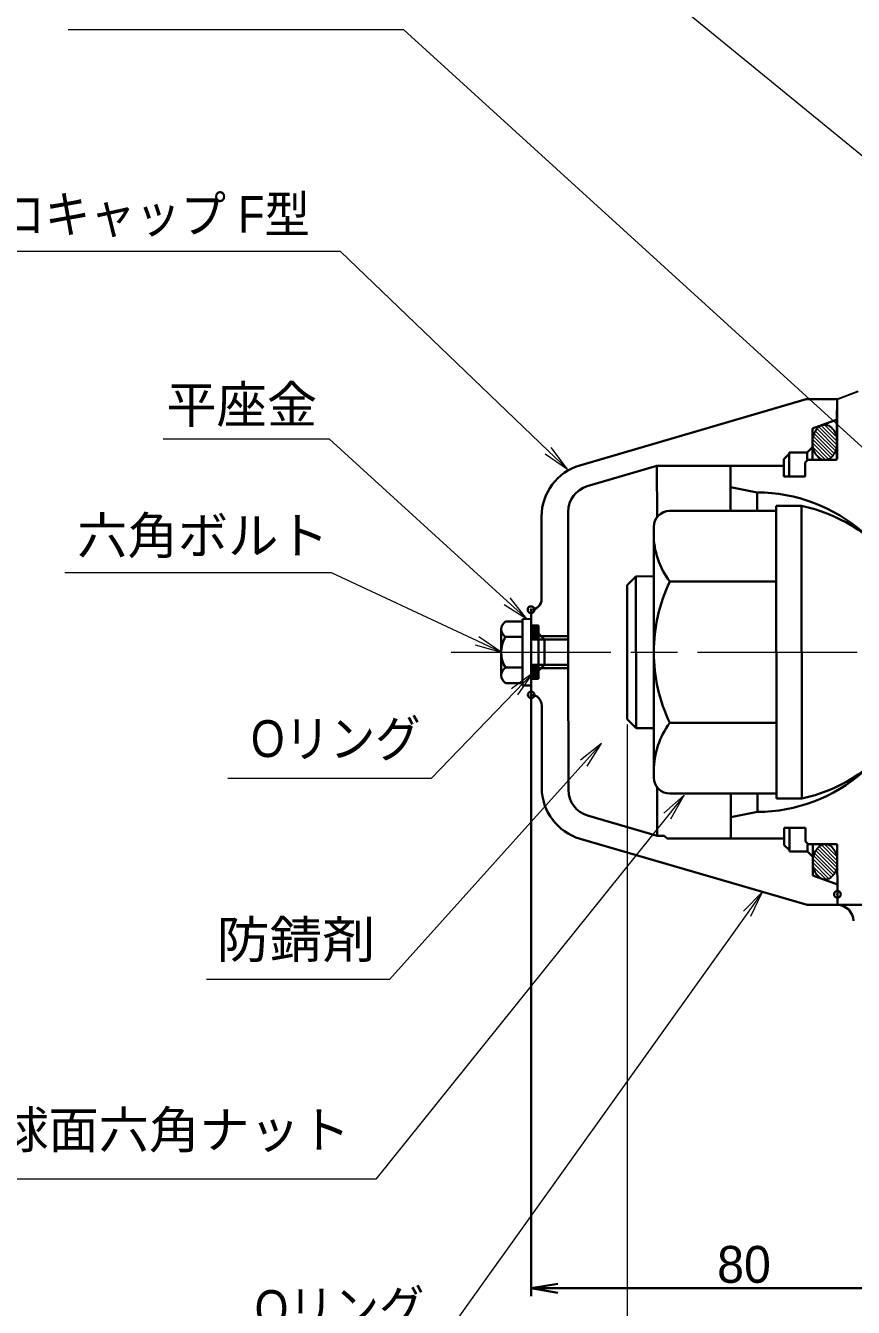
# Model space of a CAD drawing. Units: millimetres at full size, sheet at 1:2.5; details may follow other scales. Extents: x 1766 to 3446, y 896 to 2099.
# Drawn here: x 2076.2 to 2231.7, y 1637.9 to 1878.7 of the extents above; entities that cross this region are included whole.
import ezdxf
from ezdxf.enums import TextEntityAlignment as Align

# ---------------------------------------------------------------- set-up
doc = ezdxf.new("R2010")
doc.units = ezdxf.units.MM
doc.header["$LTSCALE"] = 2.5
doc.header["$PDMODE"] = 32
doc.header["$PDSIZE"] = 1.25
doc.linetypes.add('CHAIN', pattern=[18.5, 12, -1.5, 3.5, -1.5])
doc.linetypes.add('CHAIN_DOUBLE_DASH', pattern=[23.5, 12, -1.5, 3.5, -1.5, 3.5, -1.5])
for name, color, linetype, lineweight in [('1外形線', 7, 'Continuous', 35), ('2細い実線', 3, 'Continuous', 20), ('4中心線', 1, 'CHAIN', 15), ('5想像線', 6, 'CHAIN_DOUBLE_DASH', 13), ('6寸法線', 4, 'Continuous', 13)]:
    doc.layers.add(name, color=color, linetype=linetype, lineweight=lineweight)
doc.layers.add('9文字', color=7, linetype='Continuous')
doc.styles.add('ＭＳ Ｐゴシック', font='')
doc.styles.get('ＭＳ Ｐゴシック').set_extended_font_data('MS PGothic')
pattern_1 = [(135.04983, (2433.894, 1437.479), (-0.08831, -0.08847), [])]

# ---------------------------------------------------------------- blocks, each defined once
blk = doc.blocks.new('open_arrow')
at = {"color": 0, "linetype": 'Continuous', "lineweight": -2}
blk.add_lwpolyline([(7.5, 1.25), (0, 0), (7.5, -1.25)], dxfattribs=at)

msp = doc.modelspace()

# ---------------------------------------------------------------- hatches: boundary and pattern name
at = {"layer": '1外形線'}
h = msp.add_hatch(dxfattribs=at)
h.set_pattern_fill('USER', color=6, style=0, pattern_type=2)
h.set_pattern_definition(pattern_1)
edge = h.paths.add_edge_path()
edge.add_ellipse((2171.858, 1764.658), major_axis=(0.008, 1.319), ratio=0.5255746, start_angle=0, end_angle=180, ccw=False)
edge.add_ellipse((2171.858, 1764.658), major_axis=(0.008, 1.319), ratio=0.5255746, start_angle=180, end_angle=0, ccw=False)
h = msp.add_hatch(dxfattribs=at)
h.set_pattern_fill('USER', color=6, style=0, pattern_type=2)
h.set_pattern_definition(pattern_1)
edge = h.paths.add_edge_path()
edge.add_ellipse((2171.864, 1757.317), major_axis=(0.011, -1.319), ratio=0.5255746, start_angle=0, end_angle=180, ccw=False)
edge.add_ellipse((2171.864, 1757.317), major_axis=(0.011, -1.319), ratio=0.5255746, start_angle=180, end_angle=0, ccw=False)
at = {"layer": '2細い実線'}
h = msp.add_hatch(dxfattribs=at)
h.set_pattern_fill('USER', color=6, style=0, pattern_type=2)
h.set_pattern_definition([(135.04983, (2320.827, 2390.374), (-0.35325, -0.35386), [])])
edge = h.paths.add_edge_path()
edge.add_ellipse((2226.35, 1800.421), major_axis=(-0.021, -3.328), ratio=0.6852959, start_angle=4.4259, end_angle=-4.03037)
edge.add_line((2226.095, 1797.112), (2226.584, 1797.112))
h = msp.add_hatch(dxfattribs=at)
h.set_pattern_fill('USER', color=6, style=0, pattern_type=2)
h.set_pattern_definition([(135.04983, (2320.898, 2311.562), (-0.35325, -0.35386), [])])
edge = h.paths.add_edge_path()
edge.add_ellipse((2226.42, 1721.609), major_axis=(-0.021, -3.328), ratio=0.6852959, start_angle=4.4259, end_angle=-4.03037)
edge.add_line((2226.166, 1718.301), (2226.655, 1718.301))

# ---------------------------------------------------------------- linework, layer by layer
at = {"layer": '1外形線'}
for p, q in [((2222.861, 1808.532), (2180.331, 1796.081)), ((2228.648, 1808.537), (2222.861, 1808.532)), ((2228.658, 1797.337), (2228.648, 1808.537)), ((2228.628, 1806.413), (2228.636, 1797.314)), ((2228.651, 1804.711), (2224.053, 1803.033)), ((2224.053, 1803.033), (2224.058, 1797.283)), ((2224.056, 1799.533), (2223.057, 1798.532)), ((2219.657, 1798.279), (2218.658, 1797.278)), ((2218.658, 1797.278), (2218.661, 1794.028)), ((2219.657, 1798.529), (2223.057, 1798.532)), ((2219.661, 1794.029), (2219.657, 1798.529)), ((2223.136, 1797.109), (2222.637, 1796.609)), ((2222.637, 1796.609), (2222.639, 1794.009)), ((2223.057, 1798.532), (2223.058, 1797.199)), ((2228.436, 1797.114), (2223.136, 1797.109)), ((2194.822, 1796.007), (2181.738, 1792.17)), ((2218.659, 1796.012), (2194.822, 1796.007)), ((2194.831, 1786.371), (2194.822, 1796.007)), ((2208.641, 1791.997), (2208.637, 1796.01)), ((2222.639, 1794.009), (2218.639, 1794.005)), ((2208.645, 1787.547), (2208.641, 1791.997)), ((2213.642, 1791.001), (2208.641, 1791.997)), ((2213.645, 1787.551), (2213.642, 1791.001)), ((2178.145, 1787.368), (2178.168, 1760.993)), ((2217.202, 1787.554), (2197.202, 1787.537)), ((2217.201, 1788.481), (2221.972, 1788.486)), ((2217.249, 1733.527), (2217.201, 1788.481)), ((2222.049, 1733.531), (2222.001, 1788.486)), ((2173.146, 1786.431), (2173.159, 1770.988)), ((2194.246, 1737.434), (2194.205, 1784.534)), ((2189.214, 1773.58), (2190.863, 1775.231)), ((2194.213, 1775.257), (2190.863, 1775.231)), ((2190.888, 1746.743), (2190.863, 1775.231)), ((2189.236, 1748.391), (2189.214, 1773.58)), ((2217.214, 1774.279), (2197.214, 1774.262)), ((2171.175, 1752.987), (2171.161, 1768.987)), ((2165.564, 1765.312), (2165.572, 1756.652)), ((2169.563, 1766.759), (2166.363, 1766.756)), ((2169.562, 1767.235), (2171.162, 1767.237)), ((2169.573, 1754.735), (2169.562, 1767.235)), ((2169.563, 1766.759), (2169.573, 1755.212)), ((2171.162, 1767.237), (2171.173, 1754.737)), ((2172.564, 1765.988), (2171.164, 1765.987)), ((2172.564, 1765.988), (2172.568, 1760.988)), ((2169.565, 1763.872), (2166.365, 1763.869)), ((2171.165, 1763.987), (2178.165, 1763.993)), ((2178.166, 1763.38), (2171.166, 1763.374)), ((2173.679, 1763.376), (2172.565, 1764.488)), ((2173.679, 1763.376), (2173.681, 1760.989)), ((2172.572, 1755.988), (2172.568, 1760.988)), ((2173.683, 1758.602), (2173.681, 1760.989)), ((2178.19, 1735.121), (2178.168, 1760.993)), ((2169.57, 1758.099), (2166.37, 1758.096)), ((2171.168, 1759.987), (2171.168, 1639.997)), ((2178.17, 1758.606), (2171.17, 1758.6)), ((2171.171, 1757.986), (2178.171, 1757.993)), ((2173.683, 1758.602), (2172.571, 1757.488)), ((2172.572, 1755.988), (2171.172, 1755.987)), ((2169.573, 1755.212), (2166.373, 1755.209)), ((2171.173, 1754.737), (2169.573, 1754.735)), ((2173.19, 1735.546), (2173.177, 1750.988)), ((2189.236, 1748.391), (2190.888, 1746.743)), ((2194.238, 1746.757), (2190.888, 1746.743)), ((2217.237, 1747.729), (2197.237, 1747.712)), ((2194.883, 1726.511), (2194.875, 1735.598)), ((2217.248, 1734.454), (2197.248, 1734.437)), ((2208.695, 1729.997), (2208.691, 1734.447)), ((2213.694, 1731.001), (2213.691, 1734.451)), ((2217.249, 1733.527), (2222.019, 1733.531)), ((2194.883, 1726.511), (2181.792, 1730.325)), ((2213.694, 1731.001), (2208.695, 1729.997)), ((2208.698, 1726.01), (2208.695, 1729.997)), ((2196.142, 1726.512), (2194.883, 1726.511)), ((2196.72, 1726.009), (2196.142, 1726.512)), ((2222.697, 1728.009), (2218.697, 1728.005)), ((2218.721, 1724.778), (2218.718, 1728.028)), ((2219.718, 1728.029), (2219.722, 1723.529)), ((2222.699, 1725.409), (2222.697, 1728.009)), ((2223.021, 1713.509), (2180.392, 1725.954)), ((2218.72, 1726.011), (2196.72, 1726.009)), ((2219.722, 1723.779), (2218.721, 1724.778)), ((2222.699, 1725.409), (2223.199, 1724.909)), ((2223.122, 1723.532), (2223.121, 1724.865)), ((2228.499, 1724.914), (2223.199, 1724.909)), ((2224.126, 1719.033), (2224.121, 1724.783)), ((2228.709, 1713.514), (2228.699, 1724.714)), ((2228.709, 1713.514), (2228.699, 1724.714)), ((2228.709, 1713.514), (2228.699, 1724.714)), ((2219.722, 1723.529), (2223.122, 1723.532)), ((2224.123, 1722.533), (2223.122, 1723.532)), ((2228.727, 1717.363), (2224.126, 1719.033)), ((2228.709, 1713.514), (2223.021, 1713.509)), ((2241.209, 1713.525), (2228.709, 1713.514)), ((2171.168, 1641.497), (2251.169, 1641.497))]:
    msp.add_line(p, q, dxfattribs=at)
at = {"layer": '1外形線', "lineweight": 30}
msp.add_line((2228.648, 1808.537), (2232.605, 1810.03), dxfattribs=at)
at = {"layer": '1外形線'}
for centre, radius, start, end in [((2228.436, 1797.314), 0.2, 270.04983, 0.04983), ((2183.146, 1786.485), 10, 106.34537, 180.04983), ((2183.145, 1787.372), 5, 106.34537, 180.04983), ((2213.668, 1761.001), 30, 48.64021, 90.04983), ((2197.205, 1784.537), 3, 90.04983, 180.04983), ((2215.869, 1759.113), 30, 38.9194, 78.26375), ((2209.206, 1783.272), 15, 180.04983, 216.91973), ((2225.096, 1761.011), 30.871, 154.58125, 180.04983), ((2171.159, 1770.987), 2, 270.04983, 0.04983), ((2167.266, 1765.313), 1.702, 122.05443, 238.04522), ((2171.176, 1760.987), 5.608, 149.07072, 211.02894), ((2225.096, 1761.011), 30.871, 180.04983, 205.5184), ((2167.274, 1756.653), 1.702, 122.05443, 238.04522), ((2171.177, 1750.987), 2, 0.04983, 90.04983), ((2209.244, 1738.722), 15, 143.17993, 180.04983), ((2215.866, 1762.893), 30, 281.8359, 321.18026), ((2213.668, 1761.001), 30, 270.04983, 311.45945), ((2197.246, 1737.437), 3, 180.04983, 270.04983), ((2183.19, 1735.554), 10, 180.04983, 253.75429), ((2183.19, 1735.126), 5, 180.04983, 253.75429), ((2228.499, 1724.714), 0.2, 0.04983, 90.04983), ((2228.712, 1710.514), 3, 0.04983, 90.04983)]:
    msp.add_arc(centre, radius, start, end, dxfattribs=at)
at = {"layer": '1外形線', "color": 6, "lineweight": 20}
for centre, major_axis in [((2171.858, 1764.658), (0.008, 1.319)), ((2171.864, 1757.317), (0.011, -1.319))]:
    msp.add_ellipse(centre, major_axis=major_axis, ratio=0.525575, dxfattribs=at)
at = {"layer": '1外形線'}
for p in [(2171.161, 1768.987), (2171.175, 1752.987), (2228.707, 1715.514)]:
    msp.add_point(p, dxfattribs=at)
at = {"layer": '4中心線'}
msp.add_line((2156.17, 1761.033), (2771.169, 1761.036), dxfattribs=at)
at = {"layer": '5想像線', "lineweight": 30}
for centre in [(2226.35, 1800.421), (2226.42, 1721.609)]:
    msp.add_ellipse(centre, major_axis=(-0.021, -3.328), ratio=0.685296, dxfattribs=at)
at = {"layer": '6寸法線'}
msp.add_line((2189.236, 1747.391), (2189.236, 1579.01), dxfattribs=at)
for points in [[(2244.49, 1845.149), (2240.62, 1848.314), (2152.696, 1920.204), (2085.539, 1920.204)], [(2249.577, 1784.774), (2245.879, 1788.14), (2147.26, 1877.886), (2084.193, 1877.886)], [(2177.984, 1795.393), (2174.377, 1798.855), (2135.392, 1836.272), (2020.454, 1836.272)], [(2170.359, 1767.236), (2166.663, 1770.604), (2133.317, 1800.993), (2102.09, 1800.993)], [(2165.568, 1761.033), (2161.037, 1763.148), (2133.699, 1775.909), (2083.568, 1775.909)], [(2171.58, 1757.147), (2168.108, 1753.55), (2152.386, 1737.261), (2114.212, 1737.261)], [(2184.403, 1743.853), (2181.062, 1740.133), (2144.577, 1699.501), (2110.201, 1699.501)], [(2199.918, 1734.113), (2196.787, 1730.214), (2142.028, 1662.016), (2034.801, 1662.016)], [(2214.658, 1715.951), (2211.75, 1711.884), (2152.831, 1629.502), (2115.822, 1629.502)]]:
    msp.add_lwpolyline(points, dxfattribs=at)

# ---------------------------------------------------------------- block references
at = {"layer": '1外形線', "xscale": 0.667, "yscale": 0.667}
msp.add_blockref('open_arrow', (2171.168, 1641.497), dxfattribs=at)
at = {"layer": '6寸法線', "xscale": 0.667, "yscale": 0.667}
for p, rotation in [((2177.984, 1795.393), 136.2), ((2170.359, 1767.236), 137.7), ((2165.568, 1761.033), 155), ((2171.58, 1757.147), 226), ((2184.403, 1743.853), 228.1), ((2199.918, 1734.113), 231.2), ((2214.658, 1715.951), 234.4)]:
    msp.add_blockref('open_arrow', p, dxfattribs=dict(at, rotation=rotation))

# ---------------------------------------------------------------- texts
at = {"layer": '1外形線', "style": 'ＭＳ Ｐゴシック'}
msp.add_text('80', height=6.928, dxfattribs=at).set_placement((2211.168, 1645.997), align=Align.MIDDLE_CENTER)
at = {"layer": '9文字', "style": 'ＭＳ Ｐゴシック'}
for s, width, p in [('1.ＳＴマイクロキャップ F型', 0.9, (2022.01, 1837.715)), ('Oリング', 0.9, (2118.543, 1739.223)), ('防錆剤', 1.05, (2112.116, 1701.484)), ('Oリング', 0.9, (2119.248, 1632.156))]:
    msp.add_text(s, height=6.928, dxfattribs=dict(at, width=width)).set_placement(p, align=Align.BOTTOM_LEFT)
msp.add_text('平座金', height=6.928, dxfattribs=at).set_placement((2116.816, 1807.504), align=Align.MIDDLE_CENTER)
for s, p in [('六角ボルト', (2085.91, 1777.374)), ('2.SP29球面六角ナット', (2041.331, 1665.731))]:
    msp.add_text(s, height=6.928, dxfattribs=at).set_placement(p, align=Align.BOTTOM_LEFT)

doc.saveas('drawing.dxf')
